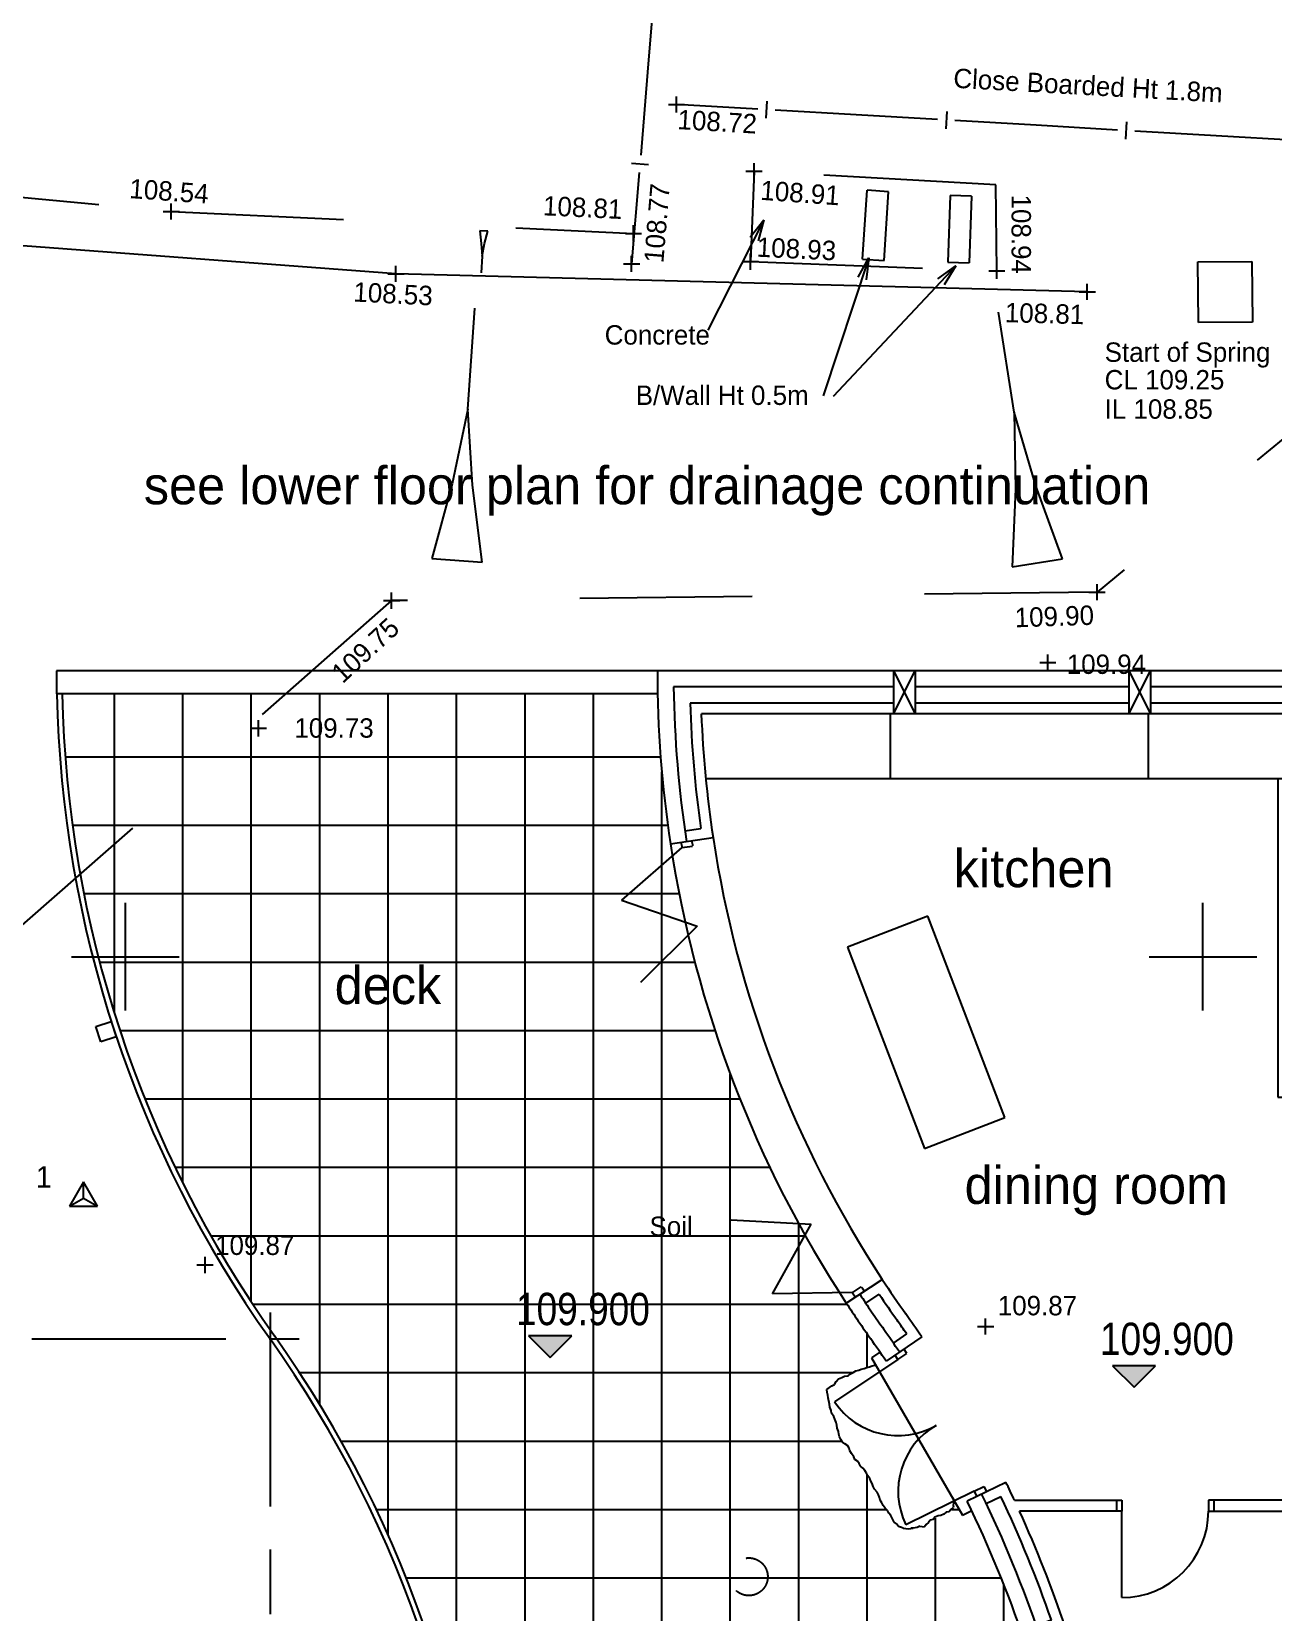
# Model space of a CAD drawing. Header units: millimetres. Extents: x -41320 to 158831, y -39180 to 41963.
# Drawn here: x 502 to 12026, y -4765 to 9904 of the extents above; entities that cross this region are included whole.
import ezdxf

# ---------------------------------------------------------------- set-up
doc = ezdxf.new("R2010")
doc.units = ezdxf.units.MM
for name, pattern in [('CENTER', [16, 9, -2, 3, -2]), ('DASHED', [16, 8, -8]), ('HIDDEN', [16, 2, -2, 2, -2, 2, -2, 2, -2])]:
    doc.linetypes.add(name, pattern=pattern)
for name, color, linetype, true_color in [('NEW_GF_1', 7, 'Continuous', 0xffffff), ('SV___GRID', 7, 'Continuous', 0xffffff), ('SV_CONTROL', 7, 'Continuous', 0xffffff), ('SV_DRAINAGE_TEXT', 7, 'Continuous', 0xffffff), ('SV_FENCE_LEVELS', 7, 'Continuous', 0xffffff), ('SV_FENCES', 7, 'Continuous', 0xffffff), ('SV_FOOTPATH_LEVELS', 7, 'Continuous', 0xffffff), ('SV_LAND_FORM_LEVELS', 7, 'Continuous', 0xffffff), ('SV_LAND_FORMS', 7, 'Continuous', 0xffffff), ('SV_LEVELS_(SPOT)', 7, 'Continuous', 0xffffff), ('SV_MISC_TEXT', 7, 'Continuous', 0xffffff), ('SV_ROAD_CHANNELS', 7, 'Continuous', 0xffffff), ('SV_STREET_FURNITURE', 7, 'Continuous', 0xffffff), ('SV_WALLLS', 7, 'Continuous', 0xffffff)]:
    doc.layers.add(name, color=color, linetype=linetype, true_color=true_color)
doc.styles.add('ARIALN', font='ARIALN.TTF', dxfattribs={"height": 0.2})

# ---------------------------------------------------------------- blocks, each defined once
blk = doc.blocks.new('PT_PLUS00051')
at = {"layer": 'SV_FENCE_LEVELS', "color": 1, "linetype": 'Continuous', "ltscale": 200}
for p, q in [((75, 0), (75, 150)), ((0, 75), (150, 75))]:
    blk.add_line(p, q, dxfattribs=at)
at = {"layer": 'SV_FENCE_LEVELS'}
blk.add_attdef('PAT_NAME', (0, 0), '', height=1, dxfattribs=at)
blk = doc.blocks.new('PT_PLUS00099')
at = {"layer": 'SV_LAND_FORM_LEVELS', "color": 1, "linetype": 'Continuous', "ltscale": 200}
for p, q in [((75, 0), (75, 150)), ((0, 75), (150, 75))]:
    blk.add_line(p, q, dxfattribs=at)
at = {"layer": 'SV_LAND_FORM_LEVELS'}
blk.add_attdef('PAT_NAME', (0, 0), '', height=1, dxfattribs=at)
blk = doc.blocks.new('PT_PLUS00101')
at = {"layer": 'SV_FOOTPATH_LEVELS', "color": 1, "linetype": 'Continuous', "ltscale": 200}
for p, q in [((75, 0), (75, 150)), ((0, 75), (150, 75))]:
    blk.add_line(p, q, dxfattribs=at)
at = {"layer": 'SV_FOOTPATH_LEVELS'}
blk.add_attdef('PAT_NAME', (0, 0), '', height=1, dxfattribs=at)
blk = doc.blocks.new('PT_PLUS00103')
at = {"layer": 'SV_LAND_FORM_LEVELS', "color": 1, "linetype": 'Continuous', "ltscale": 200}
for p, q in [((75, 0), (75, 150)), ((0, 75), (150, 75))]:
    blk.add_line(p, q, dxfattribs=at)
at = {"layer": 'SV_LAND_FORM_LEVELS'}
blk.add_attdef('PAT_NAME', (0, 0), '', height=1, dxfattribs=at)
blk = doc.blocks.new('PT_PLUS00104')
at = {"layer": 'SV_LAND_FORM_LEVELS', "color": 1, "linetype": 'Continuous', "ltscale": 200}
for p, q in [((75, 0), (75, 150)), ((0, 75), (150, 75))]:
    blk.add_line(p, q, dxfattribs=at)
at = {"layer": 'SV_LAND_FORM_LEVELS'}
blk.add_attdef('PAT_NAME', (0, 0), '', height=1, dxfattribs=at)
blk = doc.blocks.new('PT_PLUS00106')
at = {"layer": 'SV_FOOTPATH_LEVELS', "color": 1, "linetype": 'Continuous', "ltscale": 200}
for p, q in [((75, 0), (75, 150)), ((0, 75), (150, 75))]:
    blk.add_line(p, q, dxfattribs=at)
at = {"layer": 'SV_FOOTPATH_LEVELS'}
blk.add_attdef('PAT_NAME', (0, 0), '', height=1, dxfattribs=at)
blk = doc.blocks.new('PT_PLUS00109')
at = {"layer": 'SV_FENCE_LEVELS', "color": 1, "linetype": 'Continuous', "ltscale": 200}
for p, q in [((75, 0), (75, 150)), ((0, 75), (150, 75))]:
    blk.add_line(p, q, dxfattribs=at)
at = {"layer": 'SV_FENCE_LEVELS'}
blk.add_attdef('PAT_NAME', (0, 0), '', height=1, dxfattribs=at)
blk = doc.blocks.new('PT_PLUS00111')
at = {"layer": 'SV_FOOTPATH_LEVELS', "color": 1, "linetype": 'Continuous', "ltscale": 200}
for p, q in [((75, 0), (75, 150)), ((0, 75), (150, 75))]:
    blk.add_line(p, q, dxfattribs=at)
at = {"layer": 'SV_FOOTPATH_LEVELS'}
blk.add_attdef('PAT_NAME', (0, 0), '', height=1, dxfattribs=at)
blk = doc.blocks.new('PT_PLUS00114')
at = {"layer": 'SV_LAND_FORM_LEVELS', "color": 1, "linetype": 'Continuous', "ltscale": 200}
for p, q in [((75, 0), (75, 150)), ((0, 75), (150, 75))]:
    blk.add_line(p, q, dxfattribs=at)
at = {"layer": 'SV_LAND_FORM_LEVELS'}
blk.add_attdef('PAT_NAME', (0, 0), '', height=1, dxfattribs=at)
blk = doc.blocks.new('PT_PLUS00120')
at = {"layer": 'SV_LAND_FORM_LEVELS', "color": 1, "linetype": 'Continuous', "ltscale": 200}
for p, q in [((75, 0), (75, 150)), ((0, 75), (150, 75))]:
    blk.add_line(p, q, dxfattribs=at)
at = {"layer": 'SV_LAND_FORM_LEVELS'}
blk.add_attdef('PAT_NAME', (0, 0), '', height=1, dxfattribs=at)
blk = doc.blocks.new('PT_PLUS00122')
at = {"layer": 'SV_LAND_FORM_LEVELS', "color": 1, "linetype": 'Continuous', "ltscale": 200}
for p, q in [((75, 0), (75, 150)), ((0, 75), (150, 75))]:
    blk.add_line(p, q, dxfattribs=at)
at = {"layer": 'SV_LAND_FORM_LEVELS'}
blk.add_attdef('PAT_NAME', (0, 0), '', height=1, dxfattribs=at)
blk = doc.blocks.new('PT_PLUS00128')
at = {"layer": 'SV_LEVELS_(SPOT)', "color": 1, "linetype": 'Continuous', "ltscale": 200}
for p, q in [((75, 0), (75, 150)), ((0, 75), (150, 75))]:
    blk.add_line(p, q, dxfattribs=at)
at = {"layer": 'SV_LEVELS_(SPOT)'}
blk.add_attdef('PAT_NAME', (0, 0), '', height=1, dxfattribs=at)
blk = doc.blocks.new('PT_PLUS00135')
at = {"layer": 'SV_LEVELS_(SPOT)', "color": 1, "linetype": 'Continuous', "ltscale": 200}
for p, q in [((75, 0), (75, 150)), ((0, 75), (150, 75))]:
    blk.add_line(p, q, dxfattribs=at)
at = {"layer": 'SV_LEVELS_(SPOT)'}
blk.add_attdef('PAT_NAME', (0, 0), '', height=1, dxfattribs=at)
blk = doc.blocks.new('PT_PLUS00137')
at = {"layer": 'SV_LEVELS_(SPOT)', "color": 1, "linetype": 'Continuous', "ltscale": 200}
for p, q in [((75, 0), (75, 150)), ((0, 75), (150, 75))]:
    blk.add_line(p, q, dxfattribs=at)
at = {"layer": 'SV_LEVELS_(SPOT)'}
blk.add_attdef('PAT_NAME', (0, 0), '', height=1, dxfattribs=at)
blk = doc.blocks.new('PT_PLUS00139')
at = {"layer": 'SV_LEVELS_(SPOT)', "color": 1, "linetype": 'Continuous', "ltscale": 200}
for p, q in [((75, 0), (75, 150)), ((0, 75), (150, 75))]:
    blk.add_line(p, q, dxfattribs=at)
at = {"layer": 'SV_LEVELS_(SPOT)'}
blk.add_attdef('PAT_NAME', (0, 0), '', height=1, dxfattribs=at)
blk = doc.blocks.new('GLOBALTADPOLE00163')
at = {"layer": 'SV_MISC_TEXT', "color": 1, "linetype": 'Continuous', "ltscale": 200}
for p, q in [((77, 384), (0, 389)), ((0, 389), (15, 272)), ((46, 270), (77, 384)), ((23, 155), (13, 0)), ((15, 272), (23, 155)), ((23, 155), (46, 270))]:
    blk.add_line(p, q, dxfattribs=at)
at = {"layer": 'SV_MISC_TEXT'}
blk.add_attdef('PAT_NAME', (0, 0), '', height=1, dxfattribs=at)
blk = doc.blocks.new('PT_STATION')
at = {"layer": 'SV_CONTROL', "color": 9, "linetype": 'Continuous', "ltscale": 200}
for p, q in [((130, 225), (0, 0)), ((260, 0), (130, 225)), ((130, 75), (130, 225)), ((0, 0), (130, 75)), ((130, 75), (260, 0)), ((0, 0), (260, 0))]:
    blk.add_line(p, q, dxfattribs=at)
at = {"layer": 'SV_CONTROL'}
blk.add_attdef('PAT_NAME', (0, 0), '', height=1, dxfattribs=at)
blk = doc.blocks.new('GLOBALTADPOLE00172')
at = {"layer": 'SV_MISC_TEXT', "color": 1, "linetype": 'Continuous', "ltscale": 200}
for p, q in [((334, 1420), (401, 2355)), ((334, 1420), (190, 725)), ((377, 712), (334, 1420)), ((190, 725), (0, 33)), ((468, 0), (377, 712)), ((0, 33), (468, 0))]:
    blk.add_line(p, q, dxfattribs=at)
at = {"layer": 'SV_MISC_TEXT'}
blk.add_attdef('PAT_NAME', (0, 0), '', height=1, dxfattribs=at)
blk = doc.blocks.new('GLOBALTADPOLE00173')
at = {"layer": 'SV_MISC_TEXT', "color": 1, "linetype": 'Continuous', "ltscale": 200}
for p, q in [((144, 1433), (0, 2363)), ((144, 1433), (159, 720)), ((346, 749), (144, 1433)), ((594, 72), (346, 749)), ((159, 720), (128, 0)), ((128, 0), (594, 72))]:
    blk.add_line(p, q, dxfattribs=at)
at = {"layer": 'SV_MISC_TEXT'}
blk.add_attdef('PAT_NAME', (0, 0), '', height=1, dxfattribs=at)
blk = doc.blocks.new('711D4A3A')
at = {"layer": 'NEW_GF_1', "linetype": 'Continuous', "ltscale": 200}
blk.add_hatch(color=15, dxfattribs=at).paths.add_polyline_path([(770, 200), (1170, 200), (970, 0)])
at = {"layer": 'NEW_GF_1', "color": 2, "linetype": 'Continuous', "ltscale": 200}
for p, q in [((770, 200), (970, 0)), ((1170, 200), (770, 200)), ((970, 0), (1170, 200))]:
    blk.add_line(p, q, dxfattribs=at)
at = {"layer": 'NEW_GF_1', "color": 15, "linetype": 'Continuous', "ltscale": 200, "style": 'ARIALN'}
blk.add_text('109.900', height=300, rotation=359.9494, dxfattribs=at).set_placement((653, 300))
at = {"layer": 'NEW_GF_1'}
blk.add_attdef('Sfb', (0, 0), '', height=1, dxfattribs=at)
blk = doc.blocks.new('6602B58C')
at = {"layer": 'NEW_GF_1', "color": 15, "linetype": 'Continuous', "ltscale": 200}
for s, p in [('see lower floor plan for drainage continuation', (443, 19778)), ('kitchen', (7959, 16225)), ('deck', (2214, 15140)), ('dining room', (8060, 13286))]:
    blk.add_text(s, height=350, dxfattribs=at).set_placement(p)
blk = doc.blocks.new('E122C1A3')
at = {"layer": 'NEW_GF_1', "color": 1, "linetype": 'CENTER', "ltscale": 200}
for p, q in [((2209, 7179), (2209, 3481)), ((0, 6933), (2481, 6933)), ((2209, 3137), (2209, 4))]:
    blk.add_line(p, q, dxfattribs=at)
at = {"layer": 'NEW_GF_1', "color": 2, "linetype": 'Continuous', "ltscale": 200}
for p, q in [((11414, 1016), (11414, 733)), ((11814, 733), (11214, 733)), ((11414, 283), (11414, 733)), ((11814, 283), (11214, 283)), ((11414, 0), (11414, 283))]:
    blk.add_line(p, q, dxfattribs=at)
at = {"layer": 'NEW_GF_1', "color": 4, "linetype": 'Continuous', "ltscale": 200}
for p, q in [((11484, 662), (11343, 804)), ((11343, 354), (11484, 212))]:
    blk.add_line(p, q, dxfattribs=at)
at = {"layer": 'NEW_GF_1', "color": 3, "linetype": 'Continuous', "ltscale": 200}
blk.add_text('450', height=250, rotation=90, dxfattribs=at).set_placement((11064, 71))
at = {"layer": 'NEW_GF_1'}
blk.add_attdef('Sfb', (0, 0), '', height=1, dxfattribs=at)
blk = doc.blocks.new('FBC8A2EC')
at = {"layer": 'NEW_GF_1', "color": 3, "linetype": 'Continuous', "ltscale": 200}
for p, q in [((0, 5891), (143, 5938)), ((47, 5749), (0, 5891)), ((143, 5938), (189, 5795)), ((189, 5795), (47, 5749)), ((2900, 143), (3042, 189)), ((3042, 189), (3089, 47)), ((2946, 0), (2900, 143)), ((3089, 47), (2946, 0))]:
    blk.add_line(p, q, dxfattribs=at)
blk = doc.blocks.new('125BE38B')
at = {"layer": 'NEW_GF_1', "linetype": 'Continuous', "ltscale": 200}
blk.add_hatch(color=15, dxfattribs=at).paths.add_polyline_path([(770, 200), (1170, 200), (970, 0)])
at = {"layer": 'NEW_GF_1', "color": 2, "linetype": 'Continuous', "ltscale": 200}
for p, q in [((770, 200), (970, 0)), ((1170, 200), (770, 200)), ((970, 0), (1170, 200))]:
    blk.add_line(p, q, dxfattribs=at)
at = {"layer": 'NEW_GF_1', "color": 15, "linetype": 'Continuous', "ltscale": 200, "style": 'ARIALN'}
blk.add_text('109.900', height=300, rotation=359.9494, dxfattribs=at).set_placement((653, 300))
at = {"layer": 'NEW_GF_1'}
blk.add_attdef('Sfb', (0, 0), '', height=1, dxfattribs=at)
blk = doc.blocks.new('7C12686D')
at = {"layer": 'NEW_GF_1', "color": 2, "linetype": 'Continuous', "ltscale": 200}
for p, q in [((1711, 3558), (1711, 2958)), ((4111, 2958), (4111, 3558)), ((0, 2958), (5911, 2958)), ((5311, 2958), (5311, 0)), ((5311, 0), (5911, 0))]:
    blk.add_line(p, q, dxfattribs=at)
at = {"layer": 'NEW_GF_1'}
blk.add_attdef('Sfb', (0, 0), '', height=1, dxfattribs=at)
blk = doc.blocks.new('B633C5D8')
at = {"layer": 'NEW_GF_1', "linetype": 'Continuous', "ltscale": 200}
h = blk.add_hatch(dxfattribs=at)
h.set_pattern_fill('net', color=8, scale=200, style=0)
h.set_pattern_definition([(0, (0, 0), (0, 635), []), (90, (0, 0), (-635, 4e-14), [])])
h.paths.add_polyline_path([(0, 11970), (5525, 11970), (5533, 11717), (5551, 11411), (5573, 11145), (5613, 10799), (5641, 10596), (5700, 10246), (5771, 9895), (5837, 9609), (5909, 9336), (5981, 9087), (6089, 8751), (6188, 8471), (6346, 8070), (6453, 7822), (6594, 7520), (6749, 7212), (6874, 6980), (7042, 6689), (7175, 6474), (7275, 6318), (7423, 6098), (7530, 5947), (7589, 5862), (7512, 5811), (7554, 5738), (7470, 5723), (7408, 5703), (7311, 5658), (7206, 5616), (7180, 5588), (7151, 5555), (7130, 5542), (7107, 5525), (7098, 5501), (7108, 5443), (7118, 5383), (7139, 5299), (7176, 5227), (7190, 5163), (7209, 5094), (7222, 5053), (7300, 4958), (7342, 4897), (7370, 4858), (7403, 4812), (7462, 4744), (7517, 4640), (7548, 4582), (7579, 4528), (7603, 4471), (7644, 4409), (7711, 4303), (7750, 4258), (7831, 4225), (7862, 4224), (7901, 4230), (7946, 4240), (8014, 4259), (8083, 4310), (8166, 4353), (8210, 4377), (8233, 4386), (8268, 4412), (8264, 4512), (8357, 4351), (8440, 4391), (8532, 4194), (8633, 3963), (8745, 3690), (8831, 3461), (8927, 3187), (9041, 2829), (9129, 2514), (9203, 2215), (9264, 1936), (9322, 1632), (9375, 1303), (9412, 1017), (9440, 741), (9465, 411), (9475, 190), (9481, 0), (3956, 0), (3931, 548), (3916, 732), (3893, 961), (3865, 1198), (3835, 1405), (3764, 1819), (3724, 2016), (3663, 2286), (3592, 2566), (3509, 2858), (3429, 3116), (3310, 3459), (3188, 3780), (3008, 4202), (2800, 4637), (2639, 4943), (2469, 5242), (2275, 5559), (2088, 5843), (1866, 6161), (1683, 6437), (1497, 6737), (1343, 7004), (1154, 7361), (936, 7815), (754, 8244), (540, 8831), (420, 9217), (337, 9519), (245, 9904), (179, 10230), (108, 10657), (67, 10977), (36, 11286), (12, 11635)])
at = {"layer": 'NEW_GF_1', "color": 2, "linetype": 'HIDDEN', "ltscale": 200}
blk.add_circle((6372, 3778), 175, dxfattribs=at)
blk.add_arc((6372, 3778), 175, 0, 0, dxfattribs=at)
at = {"layer": 'NEW_GF_1'}
blk.add_attdef('Sfb', (0, 0), '', height=1, dxfattribs=at)
blk = doc.blocks.new('4BBEE5B7')
at = {"layer": 'NEW_GF_1', "color": 2, "linetype": 'Continuous', "ltscale": 200}
for p, q in [((670, 1590), (642, 1631)), ((420, 1602), (343, 1550)), ((343, 1550), (1188, 90)), ((587, 1534), (559, 1576)), ((587, 1534), (670, 1590)), ((1296, 310), (1385, 354)), ((1296, 310), (1318, 265)), ((1385, 354), (1408, 308)), ((1188, 90), (1272, 131))]:
    blk.add_line(p, q, dxfattribs=at)
at = {"layer": 'NEW_GF_1', "color": 4, "linetype": 'Continuous', "ltscale": 200}
for p, q in [((587, 1534), (0, 1140)), ((1296, 310), (660, 0))]:
    blk.add_line(p, q, dxfattribs=at)
at = {"layer": 'NEW_GF_1', "color": 2, "linetype": 'Continuous', "ltscale": 200}
for centre, start, end in [((587, 1534), 213.8216, 300.0627), ((587, 1534), 213.8216, 300.0627), ((1296, 310), 120.0627, 206.0425), ((1296, 310), 120.0627, 206.0425)]:
    blk.add_arc(centre, 707, start, end, dxfattribs=at)
at = {"layer": 'NEW_GF_1'}
blk.add_attdef('Sfb', (0, 0), '', height=1, dxfattribs=at)
blk = doc.blocks.new('A8C9B787')
at = {"layer": 'NEW_GF_1', "color": 3, "linetype": 'Continuous', "ltscale": 200}
for p, q in [((5575, 12400), (0, 12400)), ((0, 12400), (0, 12185)), ((5577, 12185), (0, 12185)), ((9533, 215), (3960, 215)), ((3960, 215), (3960, 0)), ((9535, 0), (3960, 0))]:
    blk.add_line(p, q, dxfattribs=at)
at = {"layer": 'NEW_GF_1', "color": 2, "linetype": 'Continuous', "ltscale": 200}
blk.add_line((3958, 215), (3960, 215), dxfattribs=at)
for centre, radius, start, end in [((10696, 12400), 10696, 181.1499, 215.4241), ((10696, 12400), 10696, 181.1499, 215.4241), ((10696, 12400), 10646, 181.1553, 215.4241), ((10696, 12400), 10646, 181.1553, 215.4241), ((-6736, 0), 10696, 1.1499, 35.4241), ((-6736, 0), 10696, 1.1499, 35.4241), ((-6736, 0), 10746, 1.1446, 35.4241), ((-6736, 0), 10746, 1.1446, 35.4241)]:
    blk.add_arc(centre, radius, start, end, dxfattribs=at)
blk = doc.blocks.new('5DD02E1F')
at = {"layer": 'NEW_GF_1', "color": 2, "linetype": 'Continuous', "ltscale": 200}
blk.add_line((0, 0), (84, 55), dxfattribs=at)
blk = doc.blocks.new('CB09349E')
at = {"layer": 'NEW_GF_1', "color": 2, "linetype": 'Continuous', "ltscale": 200}
for p, q in [((246, 1450), (270, 1468)), ((270, 1468), (296, 1472)), ((296, 1472), (320, 1483)), ((320, 1483), (346, 1488)), ((346, 1488), (371, 1499)), ((371, 1499), (397, 1503)), ((397, 1503), (422, 1514)), ((422, 1514), (447, 1519)), ((447, 1519), (459, 1516)), ((24, 1311), (47, 1328)), ((47, 1328), (72, 1339)), ((72, 1339), (87, 1369)), ((87, 1369), (109, 1393)), ((109, 1393), (141, 1405)), ((141, 1405), (165, 1416)), ((165, 1416), (198, 1422)), ((198, 1422), (221, 1439)), ((221, 1439), (246, 1450)), ((0, 1293), (24, 1311)), ((5, 1267), (0, 1293)), ((9, 1241), (5, 1267)), ((14, 1216), (9, 1241)), ((14, 1215), (14, 1216)), ((24, 1157), (14, 1215)), ((29, 1131), (24, 1157)), ((41, 1100), (29, 1131)), ((45, 1074), (41, 1100)), ((64, 1044), (45, 1074)), ((75, 1019), (64, 1044)), ((87, 988), (75, 1019)), ((92, 962), (87, 988)), ((96, 936), (92, 962)), ((108, 905), (96, 936)), ((113, 879), (108, 905)), ((118, 853), (113, 879)), ((129, 829), (118, 853)), ((146, 805), (129, 829)), ((169, 789), (146, 805)), ((192, 773), (169, 789)), ((209, 749), (192, 773)), ((214, 724), (209, 749)), ((231, 700), (214, 724)), ((250, 670), (231, 700)), ((261, 645), (250, 670)), ((284, 629), (261, 645)), ((301, 606), (284, 629)), ((313, 581), (301, 606)), ((335, 565), (313, 581)), ((353, 541), (335, 565)), ((370, 518), (353, 541)), ((381, 493), (370, 518)), ((399, 469), (381, 493)), ((410, 444), (399, 469)), ((421, 420), (410, 444)), ((432, 395), (421, 420)), ((443, 370), (432, 395)), ((468, 341), (443, 370)), ((479, 316), (468, 341)), ((490, 292), (479, 316)), ((495, 266), (490, 292)), ((512, 242), (495, 266)), ((523, 217), (512, 242)), ((541, 194), (523, 217)), ((565, 171), (541, 194)), ((576, 147), (565, 171)), ((1109, 154), (1085, 136)), ((1135, 158), (1109, 154)), ((1151, 181), (1135, 158)), ((1174, 199), (1151, 181)), ((1169, 289), (1173, 279)), ((1173, 279), (1178, 253)), ((1175, 211), (1174, 199)), ((1175, 211), (1178, 249)), ((1178, 253), (1178, 249)), ((593, 123), (576, 147)), ((613, 86), (593, 123)), ((624, 62), (613, 86)), ((647, 46), (624, 62)), ((665, 22), (647, 46)), ((693, 14), (665, 22)), ((709, 6), (693, 14)), ((709, 6), (759, 0)), ((759, 0), (801, 6)), ((801, 6), (781, 7)), ((840, 13), (801, 6)), ((865, 24), (840, 13)), ((865, 24), (906, 18)), ((922, 41), (906, 18)), ((945, 58), (922, 41)), ((961, 81), (945, 58)), ((987, 86), (961, 81)), ((1003, 109), (987, 86)), ((1034, 121), (1003, 109)), ((1060, 125), (1034, 121)), ((1085, 136), (1060, 125))]:
    blk.add_line(p, q, dxfattribs=at)
blk = doc.blocks.new('B86A9DD5')
at = {"layer": 'NEW_GF_1', "color": 2, "linetype": 'Continuous', "ltscale": 200}
for p, q in [((0, 904), (50, 904)), ((50, 904), (50, 804)), ((904, 904), (854, 904)), ((854, 904), (854, 804)), ((50, 804), (0, 804)), ((854, 804), (904, 804))]:
    blk.add_line(p, q, dxfattribs=at)
at = {"layer": 'NEW_GF_1', "color": 4, "linetype": 'Continuous', "ltscale": 200}
blk.add_line((50, 0), (50, 804), dxfattribs=at)
at = {"layer": 'NEW_GF_1', "color": 2, "linetype": 'Continuous', "ltscale": 200}
blk.add_arc((50, 804), 804, 270, 0, dxfattribs=at)
blk.add_arc((50, 804), 804, 270, 0, dxfattribs=at)
at = {"layer": 'NEW_GF_1'}
for tag in ['PAT_NAME', 'Group', 'Floor', 'Sfb', 'Part_Number', 'Description', 'Manufacturer', 'Quantity', 'Width', 'Width_FORMULA', 'Height', 'Symbol_Path', 'Opening_height', 'Ht1', 'Return_type', 'TYPE', 'PREFIX', 'IDENTIFIER', 'SOLID_PEN', 'OUTER_LEAF', 'CAVITY', 'INNER_LEAF', 'CAVITY_PEN', 'REVEAL', 'GABLE_ANG', 'GABLE_LEN', 'Arch_group']:
    blk.add_attdef(tag, (0, 0), '', height=1, dxfattribs=at)
blk = doc.blocks.new('C14B4A68')
at = {"layer": 'NEW_GF_1', "color": 2, "linetype": 'Continuous', "ltscale": 200}
for p, q in [((0, 400), (0, 0)), ((0, 400), (200, 0)), ((0, 0), (200, 400)), ((200, 400), (200, 0)), ((2184, 400), (2184, 0)), ((2184, 400), (2384, 0)), ((2184, 0), (2384, 400)), ((2384, 400), (2384, 0))]:
    blk.add_line(p, q, dxfattribs=at)
blk = doc.blocks.new('5F1A0D6E')
at = {"layer": 'NEW_GF_1', "color": 4, "linetype": 'Continuous', "ltscale": 200}
for p, q in [((561, 4226), (0, 3740)), ((0, 3740), (701, 3498)), ((701, 3498), (176, 2974)), ((1019, 772), (1760, 733)), ((1400, 84), (1760, 733)), ((2142, 97), (1400, 84))]:
    blk.add_line(p, q, dxfattribs=at)
at = {"layer": 'NEW_GF_1', "color": 2, "linetype": 'Continuous', "ltscale": 200}
blk.add_line((561, 4226), (660, 4241), dxfattribs=at)
for radius, start, end in [(10696, 188.6358, 213.2644), (10696, 188.6358, 213.2644), (10596, 188.6358, 188.9062), (10596, 188.6358, 188.9062), (10496, 188.6358, 188.9087), (10496, 188.6358, 188.9087), (10296, 188.6358, 213.2644), (10296, 188.6358, 213.2644), (10496, 212.9915, 213.2644), (10496, 212.9915, 213.2644), (10596, 212.994, 213.2644), (10596, 212.994, 213.2644)]:
    blk.add_arc((11029, 5867), radius, start, end, dxfattribs=at)
blk = doc.blocks.new('EAF9E5DA')
at = {"layer": 'NEW_GF_1', "color": 2, "linetype": 'Continuous', "ltscale": 200}
for p, q in [((747, 2154), (0, 1868)), ((1462, 286), (747, 2154)), ((0, 1868), (715, 0)), ((715, 0), (1462, 286))]:
    blk.add_line(p, q, dxfattribs=at)
at = {"layer": 'NEW_GF_1'}
blk.add_attdef('Sfb', (0, 0), '', height=1, dxfattribs=at)
blk = doc.blocks.new('6CC077B7')
at = {"layer": 'NEW_GF_1', "color": 4, "linetype": 'Continuous', "ltscale": 200}
for p, q in [((6360, 13300), (7635, 13300)), ((6360, 12850), (6360, 13300)), ((7635, 13300), (7635, 12900)), ((12122, 13300), (8885, 13300)), ((8885, 13300), (8885, 12900)), ((12122, 13300), (12122, 12900)), ((13610, 13300), (13022, 13300)), ((13022, 13300), (13022, 12900)), ((13610, 13300), (13610, 12359)), ((6360, 12850), (0, 12850)), ((7635, 12900), (6760, 12900)), ((6760, 11924), (6760, 12900)), ((11810, 12900), (8885, 12900)), ((11810, 12500), (11810, 12900)), ((11910, 12500), (11910, 12900)), ((11910, 12900), (12122, 12900)), ((13022, 12900), (13210, 12900)), ((13210, 12359), (13210, 12900)), ((11810, 12500), (11910, 12500)), ((6360, 12450), (408, 12450)), ((6360, 11924), (6360, 12450)), ((13610, 12359), (13210, 12359)), ((6360, 11924), (6760, 11924)), ((13610, 11759), (13210, 11759)), ((13210, 11193), (13210, 11759)), ((13610, 11759), (13610, 8028)), ((121, 11244), (517, 11304)), ((11810, 11293), (11910, 11293)), ((11810, 11293), (11810, 10528)), ((11910, 11293), (11910, 11193)), ((11910, 11193), (13210, 11193)), ((11910, 11093), (13210, 11093)), ((11910, 11093), (11910, 10528)), ((13210, 9064), (13210, 11093)), ((11810, 10528), (11910, 10528)), ((11810, 9628), (11910, 9628)), ((11810, 9628), (11810, 8805)), ((11910, 9628), (11910, 9064)), ((6360, 9433), (6360, 8037)), ((6760, 9433), (6360, 9433)), ((6760, 8805), (6760, 9433)), ((11910, 9064), (13210, 9064)), ((11910, 8964), (13210, 8964)), ((11910, 8964), (11910, 8367)), ((13210, 8028), (13210, 8964)), ((6760, 8805), (6860, 8805)), ((6860, 8805), (6860, 8605)), ((11810, 8805), (11710, 8805)), ((11710, 8805), (11710, 8605)), ((6760, 8147), (6760, 8605)), ((6860, 8605), (6760, 8605)), ((11710, 8605), (11810, 8605)), ((11810, 8605), (11810, 8367)), ((11810, 8367), (11910, 8367)), ((13610, 8028), (13210, 8028)), ((11810, 6935), (11810, 7467)), ((11810, 7467), (11910, 7467)), ((11910, 7467), (11910, 6935)), ((13610, 7428), (13210, 7428)), ((13210, 7428), (13210, 6935)), ((13610, 6535), (13610, 7428)), ((1753, 6983), (2087, 7202)), ((11810, 5536), (11810, 6935)), ((13210, 6935), (11910, 6935)), ((2454, 6669), (2122, 6445)), ((13610, 6535), (12210, 6535)), ((12210, 6535), (12210, 5536)), ((12210, 5536), (11810, 5536)), ((2874, 5146), (3233, 5322)), ((3314, 5153), (4260, 5153)), ((4260, 5153), (4260, 5053)), ((6360, 5153), (5164, 5153)), ((5164, 5153), (5164, 5053)), ((6760, 5153), (6360, 5153)), ((6360, 5153), (6360, 3550)), ((6760, 4410), (6760, 5153)), ((4260, 5053), (3360, 5053)), ((5164, 5053), (6360, 5053)), ((12210, 4636), (11810, 4636)), ((11810, 4410), (11810, 4636)), ((12210, 4636), (12210, 2341)), ((6760, 4410), (6860, 4410)), ((6860, 4410), (6860, 4210)), ((11810, 4410), (11710, 4410)), ((11710, 4410), (11710, 4210)), ((6760, 3550), (6760, 4210)), ((6860, 4210), (6760, 4210)), ((11710, 4210), (11810, 4210)), ((11810, 2341), (11810, 4210)), ((3785, 3976), (3405, 3852)), ((6360, 3550), (6760, 3550)), ((12210, 2341), (11810, 2341)), ((12210, 1441), (11810, 1441)), ((11810, 1441), (11810, 400)), ((12210, 0), (12210, 1441)), ((3942, 1076), (4341, 1099)), ((6360, 850), (6360, 1150)), ((6360, 1150), (6760, 1150)), ((6760, 1150), (6760, 400)), ((8282, 400), (8282, 1000)), ((8282, 1000), (8682, 1000)), ((8682, 1000), (8682, 400)), ((9888, 400), (9888, 1000)), ((9888, 1000), (10288, 1000)), ((10288, 1000), (10288, 400)), ((6360, 850), (4353, 850)), ((6360, 450), (3960, 450)), ((6360, 0), (6360, 450)), ((7221, 400), (6760, 400)), ((7221, 0), (7221, 400)), ((7821, 0), (7821, 400)), ((8282, 400), (7821, 400)), ((9888, 400), (8682, 400)), ((10749, 400), (10288, 400)), ((10749, 0), (10749, 400)), ((11349, 0), (11349, 400)), ((11349, 400), (11810, 400)), ((6360, 0), (7221, 0)), ((7821, 0), (10749, 0)), ((12210, 0), (11349, 0))]:
    blk.add_line(p, q, dxfattribs=at)
at = {"layer": 'NEW_GF_1', "color": 2, "linetype": 'Continuous', "ltscale": 200}
for p, q in [((6510, 13150), (7635, 13150)), ((6510, 13150), (6510, 11924)), ((7535, 13150), (7535, 13000)), ((12122, 13150), (8885, 13150)), ((8985, 13150), (8985, 13000)), ((12022, 13150), (12022, 13000)), ((13460, 13150), (13022, 13150)), ((13122, 13150), (13122, 13000)), ((13460, 12359), (13460, 13150)), ((6660, 13000), (7535, 13000)), ((6660, 13000), (6660, 12024)), ((12022, 13000), (8985, 13000)), ((13310, 13000), (13122, 13000)), ((13310, 13000), (13310, 12459)), ((2192, 12700), (151, 12700)), ((4376, 12700), (2392, 12700)), ((6360, 12700), (4576, 12700)), ((6360, 12450), (6360, 12700)), ((2192, 12550), (304, 12550)), ((4376, 12550), (2392, 12550)), ((6360, 12550), (4576, 12550)), ((13310, 12459), (13460, 12459)), ((6510, 12024), (6660, 12024)), ((13460, 8028), (13460, 11759)), ((13310, 11659), (13310, 8128)), ((13310, 11659), (13460, 11659)), ((255, 11365), (403, 11388)), ((6510, 9433), (6510, 8080)), ((6510, 9333), (6660, 9333)), ((6660, 9333), (6660, 8225)), ((6510, 8184), (6660, 8225)), ((13310, 8128), (13460, 8128)), ((13460, 6685), (13460, 7428)), ((13310, 7328), (13460, 7328)), ((13310, 6835), (13310, 7328)), ((1933, 6982), (2059, 7064)), ((13310, 6835), (11910, 6835)), ((11910, 6835), (11910, 5636)), ((2190, 6612), (2314, 6697)), ((13460, 6685), (12060, 6685)), ((12060, 6685), (12060, 5536)), ((11910, 5636), (12060, 5636)), ((3052, 5122), (3187, 5188)), ((6510, 5153), (6510, 3550)), ((6510, 5053), (6660, 5053)), ((6660, 5053), (6660, 3650)), ((12060, 4636), (12060, 2341)), ((11910, 4536), (12060, 4536)), ((11910, 4536), (11910, 2441)), ((3515, 3993), (3657, 4042)), ((6510, 3650), (6660, 3650)), ((11910, 2441), (12060, 2441)), ((11910, 1341), (12060, 1341)), ((11910, 300), (11910, 1341)), ((12060, 150), (12060, 1441)), ((6510, 150), (6510, 1150)), ((6510, 1050), (6660, 1050)), ((6660, 300), (6660, 1050)), ((4097, 985), (4247, 992)), ((6359, 750), (4256, 750)), ((6359, 850), (6359, 600)), ((6359, 600), (4109, 600)), ((6660, 300), (7121, 300)), ((7121, 300), (7121, 150)), ((7921, 300), (7921, 150)), ((7921, 300), (10649, 300)), ((10649, 300), (10649, 150)), ((11449, 300), (11449, 150)), ((11910, 300), (11449, 300)), ((6510, 150), (7221, 150)), ((7821, 150), (10749, 150)), ((12060, 150), (11349, 150))]:
    blk.add_line(p, q, dxfattribs=at)
at = {"layer": 'NEW_GF_1', "color": 4, "linetype": 'Continuous', "ltscale": 200}
for centre, radius, start, end in [((10696, 12850), 10696, 179.9982, 188.6358), ((10696, 12850), 10696, 179.9982, 188.6358), ((10696, 12850), 10296, 182.2246, 188.6358), ((10696, 12850), 10296, 182.2246, 188.6358), ((9601, -2902), 11409, 104.4192, 106.5036), ((9601, -2902), 11409, 104.4192, 106.5036), ((10696, 12850), 10296, 213.2644, 215.4241), ((10696, 12850), 10296, 213.2644, 215.4241), ((10696, 12850), 10696, 213.2644, 215.4241), ((10696, 12850), 10696, 213.2644, 215.4241), ((-6736, 450), 11096, 34.087, 35.4241), ((-6736, 450), 11096, 34.087, 35.4241), ((-6736, 450), 10696, 34.087, 35.4241), ((-6736, 450), 10696, 34.087, 35.4241), ((-6736, 450), 11096, 25.0749, 26.0425), ((-6736, 450), 11096, 25.0749, 26.0425), ((-6736, 450), 10696, 18.5443, 26.0425), ((-6736, 450), 10696, 18.5443, 26.0425), ((-6736, 450), 11096, 18.5274, 24.5062), ((-6736, 450), 11096, 18.5274, 24.5062), ((-6736, 450), 10696, 359.9982, 3.3536), ((-6736, 450), 10696, 359.9982, 3.3536), ((-6736, 450), 11096, 2.0641, 3.3536), ((-6736, 450), 11096, 2.0641, 3.3536)]:
    blk.add_arc(centre, radius, start, end, dxfattribs=at)
at = {"layer": 'NEW_GF_1', "color": 2, "linetype": 'Continuous', "ltscale": 200}
for centre, radius, start, end in [((10696, 12850), 10546, 180.8131, 188.6358), ((10696, 12850), 10546, 180.8131, 188.6358), ((10696, 12850), 10396, 181.6517, 188.0847), ((10696, 12850), 10396, 181.6517, 188.0847), ((10696, 12850), 10546, 213.2644, 215.4241), ((10696, 12850), 10546, 213.2644, 215.4241), ((10696, 12850), 10396, 213.8155, 215.4241), ((10696, 12850), 10396, 213.8155, 215.4241), ((-6736, 450), 10996, 34.6153, 35.4241), ((-6736, 450), 10996, 34.6153, 35.4241), ((-6736, 450), 10846, 34.087, 35.4241), ((-6736, 450), 10846, 34.087, 35.4241), ((-6736, 450), 10846, 18.5443, 26.0425), ((-6736, 450), 10846, 18.5443, 26.0425), ((-6736, 450), 10996, 19.0662, 25.5214), ((-6736, 450), 10996, 19.0662, 25.5214), ((-6736, 450), 10846, 0.7906, 3.3536), ((-6736, 450), 10846, 0.7906, 3.3536), ((-6736, 450), 10996, 1.5616, 2.8253), ((-6736, 450), 10996, 1.5616, 2.8253)]:
    blk.add_arc(centre, radius, start, end, dxfattribs=at)
at = {"layer": 'NEW_GF_1'}
blk.add_attdef('Sfb', (0, 0), '', height=1, dxfattribs=at)

msp = doc.modelspace()

# ---------------------------------------------------------------- linework, layer by layer
at = {"layer": 'SV___GRID', "color": 1, "linetype": 'Continuous', "ltscale": 200}
for p, q in [((1372, 820), (1372, 1820)), ((11372, 820), (11372, 1820)), ((872, 1320), (1872, 1320)), ((10872, 1320), (11872, 1320))]:
    msp.add_line(p, q, dxfattribs=at)
at = {"layer": 'SV_FENCES', "color": 1, "linetype": 'Continuous', "ltscale": 200}
for p, q in [((6295, 10452), (6225, 9604)), ((6225, 9604), (6154, 8757)), ((7325, 9260), (7316, 9100)), ((7241, 9184), (6486, 9228)), ((8155, 9131), (7401, 9175)), ((8910, 9088), (8155, 9131)), ((8995, 9163), (8985, 9003)), ((9825, 9035), (9070, 9079)), ((10579, 8991), (9825, 9035)), ((10664, 9066), (10654, 8907)), ((11494, 8938), (10739, 8982)), ((12248, 8895), (11494, 8938)), ((6068, 8684), (6227, 8670)), ((6141, 8597), (6070, 7750))]:
    msp.add_line(p, q, dxfattribs=at)
at = {"layer": 'SV_LAND_FORMS', "color": 1, "linetype": 'DASHED', "ltscale": 200}
for p, q in [((-6839, 9055), (1798, 8235)), ((1798, 8235), (6087, 8032)), ((13111, 6945), (10389, 4702)), ((10389, 4702), (3843, 4624)), ((3843, 4624), (200, 1428))]:
    msp.add_line(p, q, dxfattribs=at)
at = {"layer": 'SV_LAND_FORMS', "color": 1, "linetype": 'Continuous', "ltscale": 200}
for p, q in [((3883, 7657), (-4891, 8314)), ((10299, 7489), (3883, 7657))]:
    msp.add_line(p, q, dxfattribs=at)
at = {"layer": 'SV_MISC_TEXT', "color": 1, "linetype": 'Continuous', "ltscale": 200}
for p, q in [((7297, 8159), (6778, 7133)), ((7171, 7998), (7297, 8159)), ((7297, 8159), (7243, 7962)), ((8272, 7804), (7847, 6525)), ((8171, 7627), (8272, 7804)), ((8272, 7804), (8247, 7601)), ((9079, 7730), (7941, 6517)), ((8913, 7611), (9079, 7730)), ((9079, 7730), (8972, 7556))]:
    msp.add_line(p, q, dxfattribs=at)
at = {"layer": 'SV_ROAD_CHANNELS', "color": 1, "linetype": 'DASHED', "ltscale": 200}
for p, q in [((7206, 8609), (7172, 7770)), ((9450, 8483), (7206, 8609)), ((9459, 7684), (9450, 8483)), ((7172, 7770), (9459, 7684))]:
    msp.add_line(p, q, dxfattribs=at)
at = {"layer": 'SV_STREET_FURNITURE', "color": 1, "linetype": 'Continuous', "ltscale": 200}
for p, q in [((11326, 7767), (11826, 7772)), ((11331, 7205), (11326, 7767)), ((11826, 7772), (11831, 7209)), ((11831, 7209), (11331, 7205))]:
    msp.add_line(p, q, dxfattribs=at)
at = {"layer": 'SV_WALLLS', "color": 1, "linetype": 'Continuous', "ltscale": 200}
for p, q in [((8213, 7793), (8255, 8432)), ((8455, 8419), (8255, 8432)), ((8413, 7780), (8455, 8419)), ((9025, 8385), (9003, 7766)), ((9225, 8378), (9025, 8385)), ((9225, 8378), (9203, 7759)), ((8213, 7793), (8413, 7780)), ((9003, 7766), (9203, 7759))]:
    msp.add_line(p, q, dxfattribs=at)

# ---------------------------------------------------------------- block references
at = {"layer": 'NEW_GF_1'}
for name, p in [('6602B58C', (1100, -14260)), ('6CC077B7', (6309, -8877)), ('A8C9B787', (734, -8427)), ('C14B4A68', (8500, 3573)), ('B633C5D8', (786, -8212)), ('7C12686D', (6757, 15)), ('5F1A0D6E', (5976, -1894)), ('EAF9E5DA', (8072, -459)), ('FBC8A2EC', (1098, -5219)), ('5DD02E1F', (8117, -1798)), ('711D4A3A', (4344, -2399)), ('E122C1A3', (505, -9160)), ('125BE38B', (9763, -2676)), ('4BBEE5B7', (7954, -3951)), ('CB09349E', (7881, -3990)), ('B86A9DD5', (10569, -4628))]:
    msp.add_blockref(name, p, dxfattribs=at)
at = {"layer": 'SV_CONTROL'}
msp.add_blockref('PT_STATION', (853, -995), dxfattribs=at)
at = {"layer": 'SV_FENCE_LEVELS'}
for name, p in [('PT_PLUS00051', (6411, 9153)), ('PT_PLUS00109', (5995, 7675))]:
    msp.add_blockref(name, p, dxfattribs=at)
at = {"layer": 'SV_FOOTPATH_LEVELS'}
for name, p in [('PT_PLUS00106', (7131, 8534)), ('PT_PLUS00101', (7097, 7695)), ('PT_PLUS00111', (9384, 7609))]:
    msp.add_blockref(name, p, dxfattribs=at)
at = {"layer": 'SV_LAND_FORM_LEVELS'}
for name, p in [('PT_PLUS00104', (1723, 8160)), ('PT_PLUS00099', (6012, 7957)), ('PT_PLUS00103', (3808, 7582)), ('PT_PLUS00114', (10224, 7414)), ('PT_PLUS00122', (3768, 4549)), ('PT_PLUS00120', (10314, 4627))]:
    msp.add_blockref(name, p, dxfattribs=at)
at = {"layer": 'SV_LEVELS_(SPOT)'}
for name, p in [('PT_PLUS00128', (9857, 3974)), ('PT_PLUS00135', (2532, 3364)), ('PT_PLUS00139', (2036, -1616)), ('PT_PLUS00137', (9280, -2186))]:
    msp.add_blockref(name, p, dxfattribs=at)
at = {"layer": 'SV_MISC_TEXT'}
for name, p in [('GLOBALTADPOLE00163', (4660, 7667)), ('GLOBALTADPOLE00172', (4215, 4982)), ('GLOBALTADPOLE00173', (9475, 4939))]:
    msp.add_blockref(name, p, dxfattribs=at)

# ---------------------------------------------------------------- texts
at = {"layer": 'SV_CONTROL', "color": 1, "linetype": 'Continuous', "ltscale": 200}
msp.add_text('1', height=200, dxfattribs=at).set_placement((540, -824))
at = {"layer": 'SV_DRAINAGE_TEXT', "color": 1, "linetype": 'Continuous', "ltscale": 200}
for s, p in [('Start of Spring', (10460, 6840)), ('CL 109.25', (10460, 6584)), ('IL 108.85', (10460, 6312))]:
    msp.add_text(s, height=180, dxfattribs=at).set_placement(p)
at = {"layer": 'SV_FENCE_LEVELS', "color": 1, "linetype": 'Continuous', "ltscale": 200}
for s, rotation, p in [('108.72', 356.6886, (6492, 9000)), ('108.77', 85.2478, (6364, 7752))]:
    msp.add_text(s, height=180, rotation=rotation, dxfattribs=at).set_placement(p)
at = {"layer": 'SV_FOOTPATH_LEVELS', "color": 1, "linetype": 'Continuous', "ltscale": 200}
for s, rotation, p in [('108.91', 355.9523, (7260, 8344)), ('108.94', 270, (9596, 8392)), ('108.93', 357.2737, (7228, 7816))]:
    msp.add_text(s, height=180, rotation=rotation, dxfattribs=at).set_placement(p)
at = {"layer": 'SV_LAND_FORM_LEVELS', "color": 1, "linetype": 'Continuous', "ltscale": 200}
for s, rotation, p in [('108.54', 355.935, (1404, 8360)), ('108.81', 357.2929, (5244, 8200)), ('108.53', 357.1075, (3484, 7400)), ('108.81', 358.5008, (9532, 7208)), ('109.90', 1.8905, (9628, 4376)), ('109.75', 42.6559, (3388, 3848))]:
    msp.add_text(s, height=180, rotation=rotation, dxfattribs=at).set_placement(p)
at = {"layer": 'SV_LEVELS_(SPOT)', "color": 1, "linetype": 'Continuous', "ltscale": 200}
for s, p in [('109.94', (10108, 3944)), ('109.73', (2940, 3352)), ('109.87', (2204, -1448)), ('109.87', (9468, -2008))]:
    msp.add_text(s, height=180, dxfattribs=at).set_placement(p)
at = {"layer": 'SV_MISC_TEXT', "color": 1, "linetype": 'Continuous', "ltscale": 200}
msp.add_text('Close Boarded Ht 1.8m', height=180, rotation=356.8275, dxfattribs=at).set_placement((9052, 9384))
for s, p in [('Concrete', (5820, 7000)), ('B/Wall Ht 0.5m', (6108, 6440)), ('Soil', (6236, -1272))]:
    msp.add_text(s, height=180, dxfattribs=at).set_placement(p)

doc.saveas('drawing.dxf')
